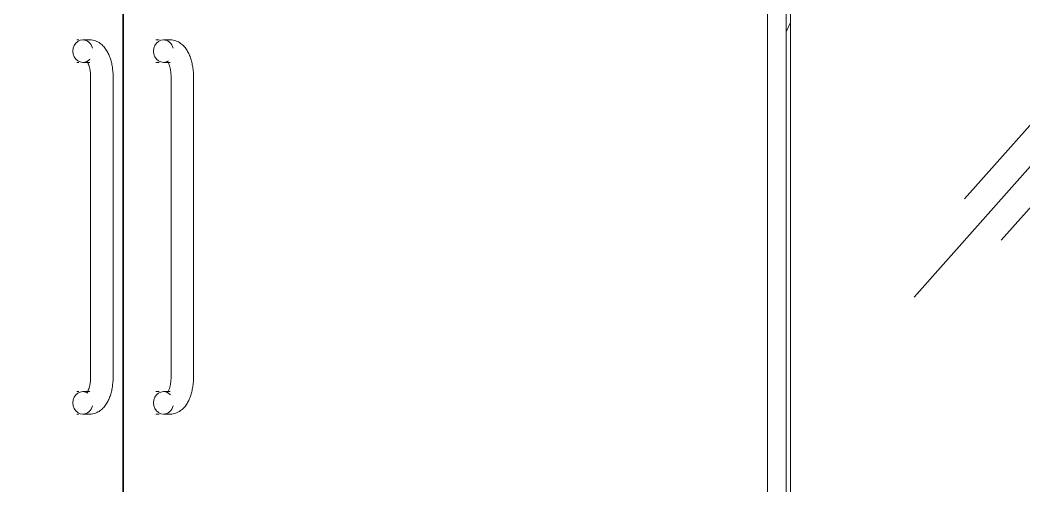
# Model space of a CAD drawing. Header units: millimetres. Extents: x -20608 to 106651, y -8981 to 93550.
# Drawn here: x 35833 to 37174, y 404 to 1027 of the extents above; entities that cross this region are included whole.
import ezdxf

# ---------------------------------------------------------------- set-up
doc = ezdxf.new("R2010")
doc.units = ezdxf.units.MM
for name, color, linetype, lineweight in [('A-DOOR-GLAZ', 152, 'Continuous', 5), ('CUA', 31, 'Continuous', 9), ('KINH', 152, 'Continuous', 5)]:
    doc.layers.add(name, color=color, linetype=linetype, lineweight=lineweight)

# ---------------------------------------------------------------- blocks, each defined once
blk = doc.blocks.new('System Panel - Glazed-773080-MẶT ĐỨNG 1-14')
at = {"layer": 'KINH'}
h = blk.add_hatch(dxfattribs=at)
h.set_pattern_fill('FP_5', color=256, style=0, pattern_type=2)
h.set_pattern_definition([(65.302, (60750.5, 1401.56), (0.008, 2032), [197.37, -2039.22]), (65.302, (60725.1, 1456.7), (0.008, 2032), [197.37, -2039.22]), (65.302, (60690.24, 1325.7), (0.008, 2032), [425.11, -1811.484]), (65.302, (60115, 2763), (0.008, 2032), [197.37, -2039.22]), (65.302, (60089.7, 2818.2), (0.008, 2032), [197.37, -2039.22]), (65.302, (60054.8, 2687.1), (0.008, 2032), [425.11, -1811.484])])
h.paths.add_polyline_path([(36861.7, 0), (36861.7, 2200), (36856.1, 2200), (36856.1, 0)], flags=0)
h = blk.add_hatch(dxfattribs=at)
h.set_pattern_fill('FP_4', color=256, style=0, pattern_type=2)
h.set_pattern_definition([(48.396, (16716.6, 1401.6), (-0.004, 2032), [239.81, -2477.68]), (48.396, (16667.6, 1456.7), (-0.004, 2032), [239.81, -2477.68]), (48.396, (16600.2, 1325.7), (-0.004, 2032), [516.51, -2200.97]), (48.396, (15489.6, 2763), (-0.004, 2032), [239.81, -2477.68]), (48.396, (15440.6, 2818.2), (-0.004, 2032), [239.81, -2477.68]), (48.396, (15373.3, 2687.1), (-0.004, 2032), [516.51, -2200.97])])
h.paths.add_polyline_path([(37216.8, 0), (37216.8, 2200), (36861.7, 2200), (36861.7, 0)], flags=0)
at = {"layer": 'KINH', "color": 7}
blk.add_line((36861.7, 2200), (36861.7, 0), dxfattribs=at)
blk = doc.blocks.new('CUA KINH BAN LE SAN MO 2 HUONG - Type 1-V145-MẶT ĐỨNG 1-14')
at = {"layer": 'CUA', "lineweight": 5}
h = blk.add_hatch(dxfattribs=at)
h.set_pattern_fill('FP_8', color=256, style=0, pattern_type=2)
h.set_pattern_definition([(48.396, (16713.5, 1401.6), (-213.39, 1791.69), [239.81, -2477.68]), (48.396, (16664.5, 1456.7), (-213.39, 1791.69), [239.81, -2477.68]), (48.396, (16597.2, 1325.7), (-213.39, 1791.69), [516.51, -2200.97]), (48.396, (15486.5, 2763), (-213.39, 1791.69), [239.81, -2477.68]), (48.396, (15437.6, 2818.2), (-213.39, 1791.69), [239.81, -2477.68]), (48.396, (15370.2, 2687.1), (-213.39, 1791.69), [516.51, -2200.97])])
h.paths.add_polyline_path([(35261.3, 5), (35970.2, 5), (35970.2, 2169), (35261.3, 2169), (35261.3, 2119), (35110.2, 2119), (35110.2, 55), (35261.3, 55)], flags=0)
h.paths.add_polyline_path([(35916.7, 502), (35908.9, 503.1), (35905.4, 507.5), (35903.6, 515), (35905.4, 522.5), (35910.3, 528), (35918.3, 527), (35914.6, 522.5), (35912.8, 515), (35914.6, 507.5), (35919.5, 502)], flags=0)
h.paths.add_polyline_path([(35939.5, 505.5), (35939.3, 509.8), (35945.3, 514.6), (35942.7, 509.2), (35941.5, 507.9)], flags=0)
h.paths.add_polyline_path([(35929, 967), (35927.2, 962.1), (35928.4, 967.1), (35928.9, 967)], flags=0)
h.paths.add_polyline_path([(35944.9, 522.8), (35947.1, 520.8), (35943.8, 519.3)], flags=0)
h.paths.add_polyline_path([(35935.8, 511.7), (35934.1, 515.4), (35925.1, 512.4), (35925.1, 513.3), (35927.2, 518.8), (35925.7, 519.4), (35927.2, 524.9), (35925.3, 526.1), (35929, 533.2), (35928.9, 550), (35927.2, 550), (35929, 950), (35931.1, 950), (35924.4, 981.6), (35919.5, 987.7), (35918.3, 990.4), (35921.7, 993.3), (35925.2, 987.6), (35929.9, 989), (35930.6, 994), (35933.1, 993.5), (35939.3, 980.8), (35939.3, 985.8), (35942.4, 985.4), (35944.8, 985), (35945.4, 984.9), (35949.1, 976.2), (35952.5, 970.2), (35953, 969.8), (35957.2, 950), (35955, 550), (35954.9, 550), (35953, 530.2), (35943.8, 525.9), (35942.4, 526.6), (35936.3, 512.9)], flags=0)
h.paths.add_polyline_path([(35932.6, 505.5), (35935.8, 511.7), (35937.7, 508.6), (35934.1, 506.4)], flags=0)
h.paths.add_polyline_path([(35921.7, 506.7), (35919, 511.1), (35924.4, 517.6), (35924.8, 515.5), (35922, 507.5)], flags=0)
h.paths.add_polyline_path([(35921, 515.5), (35918.3, 518.6), (35921, 518)], flags=0)
h.paths.add_polyline_path([(35916.7, 972), (35908.9, 973.1), (35905.4, 977.5), (35903.6, 985), (35905.4, 992.5), (35910.3, 998), (35918.3, 997), (35914.6, 992.5), (35912.8, 985), (35914.6, 977.5), (35919.5, 972)], flags=0)
h.paths.add_polyline_path([(35937.9, 976.7), (35937.4, 981.9), (35934.8, 980.8), (35936, 977.3), (35937.7, 976.8)], flags=0)
h = blk.add_hatch(dxfattribs=at)
h.set_pattern_fill('FP_6', color=256, style=0, pattern_type=2)
h.set_pattern_definition([(48.396, (16713.5, 1401.6), (-0.004, 2032), [239.81, -2477.68]), (48.396, (16664.5, 1456.7), (-0.004, 2032), [239.81, -2477.68]), (48.396, (16597.2, 1325.7), (-0.004, 2032), [516.51, -2200.97]), (48.396, (15486.5, 2763), (-0.004, 2032), [239.81, -2477.68]), (48.396, (15437.6, 2818.2), (-0.004, 2032), [239.81, -2477.68]), (48.396, (15370.2, 2687.1), (-0.004, 2032), [516.51, -2200.97])])
h.paths.add_polyline_path([(35971.1, 5), (36684.6, 5), (36684.6, 55), (36831.1, 55), (36831.1, 2119), (36684.6, 2119), (36684.6, 2169), (35971.1, 2169), (35971.1, 389.2)], flags=0)
h.paths.add_polyline_path([(36020.2, 502), (36017.7, 502), (36012.8, 507.5), (36011, 515), (36012.8, 522.5), (36017.7, 528), (36026.9, 528), (36022, 522.5), (36020.2, 515), (36022.5, 506.7), (36024.1, 502), (36020.7, 502)], flags=0)
h.paths.add_polyline_path([(36052.3, 522.8), (36054.5, 520.8), (36051.3, 519.3)], flags=0)
h.paths.add_polyline_path([(36043.2, 511.7), (36041.3, 515.2), (36032.7, 512.4), (36031.8, 512.3), (36029.1, 506.7), (36025.7, 509.6), (36031.8, 518.4), (36035, 523.6), (36036.2, 530), (36035.9, 550), (36034.7, 550), (36036.5, 950), (36038.6, 950), (36035.2, 981), (36034.7, 983.3), (36034.7, 987.3), (36037.3, 989), (36038.1, 994), (36040.6, 993.5), (36046.7, 980.8), (36046.7, 985.8), (36049.8, 985.4), (36052.2, 985), (36052.9, 984.9), (36056.6, 976.2), (36059.9, 970.2), (36060.5, 969.8), (36064.6, 950), (36062.5, 550), (36062.3, 550), (36060.5, 530.2), (36051.3, 525.9), (36049.8, 526.6), (36043.7, 512.9)], flags=0)
h.paths.add_polyline_path([(36046.1, 509.2), (36052.7, 514.6), (36050.1, 509.2), (36046.7, 506.5)], flags=0)
h.paths.add_polyline_path([(36040.1, 505.5), (36043.2, 511.7), (36045.1, 508.6), (36041.2, 506.2)], flags=0)
h.paths.add_polyline_path([(36033.6, 532.1), (36036.3, 534.5), (36034.7, 532.5)], flags=0)
h.paths.add_polyline_path([(36025.7, 972), (36017.7, 972), (36012.8, 977.5), (36011, 985), (36012.8, 992.5), (36017.7, 998), (36026.9, 998), (36022, 992.5), (36020.2, 985), (36022, 977.5), (36026.9, 972)], flags=0)
h.paths.add_polyline_path([(36045.3, 976.7), (36045.1, 981.7), (36042.2, 980.8), (36043.5, 977.3), (36045.1, 976.8)], flags=0)
h.paths.add_polyline_path([(36028.4, 984.5), (36025.7, 990.4), (36029.5, 992.5), (36032.5, 982), (36028.5, 984.4)], flags=0)
h.paths.add_polyline_path([(36028.5, 978.9), (36025.7, 983.3), (36028.4, 982)], flags=0)
at = {"layer": 'A-DOOR-GLAZ', "color": 7}
for p, q in [((35970.2, 5), (35970.2, 2169)), ((35971.1, 2169), (35971.1, 5)), ((36831.1, 55), (36831.1, 2119))]:
    blk.add_line(p, q, dxfattribs=at)
at = {"layer": 'CUA', "color": 7, "lineweight": 5}
for p, q in [((36856.1, 0), (36856.1, 2200)), ((35911.4, 1000), (35908.9, 1000)), ((35926.1, 1000), (35916.9, 1000)), ((36018.8, 1000), (36014.3, 1000)), ((36033.6, 1000), (36024.4, 1000)), ((35908.9, 970), (35911.4, 970)), ((35916.9, 970), (35926.1, 970)), ((36014.3, 970), (36018.8, 970)), ((36024.4, 970), (36033.6, 970)), ((35927.2, 950), (35927.2, 550)), ((35957.2, 550), (35957.2, 950)), ((36034.7, 950), (36034.7, 550)), ((36064.7, 550), (36064.7, 950)), ((35911.4, 530), (35908.9, 530)), ((35926.1, 530), (35916.9, 530)), ((36018.8, 530), (36014.3, 530)), ((36033.6, 530), (36024.4, 530)), ((35908.9, 500), (35911.4, 500)), ((35916.9, 500), (35926.1, 500)), ((36014.3, 500), (36018.8, 500)), ((36024.4, 500), (36033.6, 500))]:
    blk.add_line(p, q, dxfattribs=at)
at = {"layer": 'CUA', "color": 7, "lineweight": 5, "flags": 128}
for points in [[(35926.1, 1000), (35928.1, 999.9), (35930, 999.7), (35931.9, 999.3), (35933.7, 998.7), (35935.4, 998), (35937, 997.2), (35938.5, 996.4), (35940, 995.4), (35941.3, 994.4), (35942.5, 993.3), (35943.7, 992.1), (35944.8, 991), (35945.8, 989.8), (35946.8, 988.5), (35947.7, 987.3), (35948.5, 986), (35949.3, 984.6), (35950, 983.3), (35950.7, 981.9), (35951.4, 980.5), (35952, 979.1), (35952.5, 977.6), (35953.1, 976.2), (35953.6, 974.7), (35954.1, 973.2), (35954.5, 971.6), (35954.9, 970.1), (35955.3, 968.5), (35955.6, 966.9), (35955.9, 965.3), (35956.2, 963.7), (35956.4, 962.1), (35956.6, 960.4), (35956.8, 958.8), (35956.9, 957.1), (35957.1, 955.5), (35957.1, 953.8), (35957.2, 952.1), (35957.2, 950.5), (35957.2, 950)], [(36033.6, 1000), (36035.5, 999.9), (36037.4, 999.7), (36039.3, 999.3), (36041.1, 998.7), (36042.8, 998), (36044.4, 997.2), (36046, 996.4), (36047.4, 995.4), (36048.7, 994.4), (36050, 993.3), (36051.2, 992.1), (36052.2, 991), (36053.3, 989.8), (36054.2, 988.5), (36055.1, 987.3), (36055.9, 986), (36056.7, 984.6), (36057.5, 983.3), (36058.2, 981.9), (36058.8, 980.5), (36059.4, 979.1), (36060, 977.6), (36060.5, 976.2), (36061, 974.7), (36061.5, 973.2), (36061.9, 971.6), (36062.3, 970.1), (36062.7, 968.5), (36063, 966.9), (36063.3, 965.3), (36063.6, 963.7), (36063.8, 962.1), (36064.1, 960.4), (36064.2, 958.8), (36064.4, 957.1), (36064.5, 955.5), (36064.6, 953.8), (36064.6, 952.1), (36064.7, 950.5), (36064.7, 950)], [(35922.2, 971.2), (35922.3, 971.2), (35922.3, 971.1), (35922.5, 970.9), (35922.6, 970.7), (35922.8, 970.4), (35923, 970.1), (35923.3, 969.7), (35923.5, 969.2), (35923.8, 968.7), (35924.1, 968.1), (35924.3, 967.4), (35924.6, 966.7), (35924.9, 966), (35925.1, 965.2), (35925.4, 964.4), (35925.6, 963.5), (35925.8, 962.6), (35926, 961.7), (35926.2, 960.7), (35926.4, 959.7), (35926.6, 958.7), (35926.7, 957.6), (35926.9, 956.6), (35927, 955.5), (35927.1, 954.4), (35927.1, 953.3), (35927.2, 952.2), (35927.2, 951.1), (35927.2, 950)], [(36029.7, 971.2), (36029.7, 971.2), (36029.8, 971.1), (36029.9, 970.9), (36030.1, 970.7), (36030.3, 970.4), (36030.5, 970.1), (36030.7, 969.7), (36031, 969.2), (36031.2, 968.7), (36031.5, 968.1), (36031.8, 967.4), (36032, 966.7), (36032.3, 966), (36032.6, 965.2), (36032.8, 964.4), (36033, 963.5), (36033.3, 962.6), (36033.5, 961.7), (36033.7, 960.7), (36033.9, 959.7), (36034, 958.7), (36034.2, 957.6), (36034.3, 956.6), (36034.4, 955.5), (36034.5, 954.4), (36034.6, 953.3), (36034.6, 952.2), (36034.7, 951.1), (36034.7, 950)], [(35922.2, 528.8), (35922.3, 528.8), (35922.3, 528.9), (35922.5, 529.1), (35922.6, 529.3), (35922.8, 529.6), (35923, 529.9), (35923.3, 530.3), (35923.5, 530.8), (35923.8, 531.3), (35924.1, 531.9), (35924.3, 532.6), (35924.6, 533.3), (35924.9, 534), (35925.1, 534.8), (35925.4, 535.6), (35925.6, 536.5), (35925.8, 537.4), (35926, 538.3), (35926.2, 539.3), (35926.4, 540.3), (35926.6, 541.3), (35926.7, 542.4), (35926.9, 543.4), (35927, 544.5), (35927.1, 545.6), (35927.1, 546.7), (35927.2, 547.8), (35927.2, 548.9), (35927.2, 550)], [(35926.1, 500), (35928.1, 500.1), (35930, 500.3), (35931.9, 500.7), (35933.7, 501.3), (35935.4, 502), (35937, 502.8), (35938.5, 503.6), (35940, 504.6), (35941.3, 505.6), (35942.5, 506.7), (35943.7, 507.9), (35944.8, 509), (35945.8, 510.2), (35946.8, 511.5), (35947.7, 512.7), (35948.5, 514), (35949.3, 515.4), (35950, 516.7), (35950.7, 518.1), (35951.4, 519.5), (35952, 520.9), (35952.5, 522.4), (35953.1, 523.8), (35953.6, 525.3), (35954.1, 526.8), (35954.5, 528.4), (35954.9, 529.9), (35955.3, 531.5), (35955.6, 533.1), (35955.9, 534.7), (35956.2, 536.3), (35956.4, 537.9), (35956.6, 539.6), (35956.8, 541.2), (35956.9, 542.9), (35957.1, 544.5), (35957.1, 546.2), (35957.2, 547.9), (35957.2, 549.5), (35957.2, 550)], [(36029.7, 528.8), (36029.7, 528.8), (36029.8, 528.9), (36029.9, 529.1), (36030.1, 529.3), (36030.3, 529.6), (36030.5, 529.9), (36030.7, 530.3), (36031, 530.8), (36031.2, 531.3), (36031.5, 531.9), (36031.8, 532.6), (36032, 533.3), (36032.3, 534), (36032.6, 534.8), (36032.8, 535.6), (36033, 536.5), (36033.3, 537.4), (36033.5, 538.3), (36033.7, 539.3), (36033.9, 540.3), (36034, 541.3), (36034.2, 542.4), (36034.3, 543.4), (36034.4, 544.5), (36034.5, 545.6), (36034.6, 546.7), (36034.6, 547.8), (36034.7, 548.9), (36034.7, 550)], [(36033.6, 500), (36035.5, 500.1), (36037.4, 500.3), (36039.3, 500.7), (36041.1, 501.3), (36042.8, 502), (36044.4, 502.8), (36046, 503.6), (36047.4, 504.6), (36048.7, 505.6), (36050, 506.7), (36051.2, 507.9), (36052.2, 509), (36053.3, 510.2), (36054.2, 511.5), (36055.1, 512.7), (36055.9, 514), (36056.7, 515.4), (36057.5, 516.7), (36058.2, 518.1), (36058.8, 519.5), (36059.4, 520.9), (36060, 522.4), (36060.5, 523.8), (36061, 525.3), (36061.5, 526.8), (36061.9, 528.4), (36062.3, 529.9), (36062.7, 531.5), (36063, 533.1), (36063.3, 534.7), (36063.6, 536.3), (36063.8, 537.9), (36064.1, 539.6), (36064.2, 541.2), (36064.4, 542.9), (36064.5, 544.5), (36064.6, 546.2), (36064.6, 547.9), (36064.7, 549.5), (36064.7, 550)]]:
    blk.add_lwpolyline(points, dxfattribs=at)
at = {"layer": 'CUA', "color": 7, "lineweight": 5}
for centre, start_param, end_param in [((35916.9, 985), 0, 3.141593), ((35916.9, 985), 4.974188, 6.283185), ((36024.4, 985), 0, 3.141593), ((36024.4, 985), 4.974188, 6.283185), ((35916.9, 985), 3.141593, 3.926991), ((36024.4, 985), 3.141593, 3.665191), ((35916.9, 515), 0, 3.141593), ((35916.9, 515), 5.759587, 6.283185), ((36024.4, 515), 0, 3.141593), ((36024.4, 515), 5.497787, 6.283185), ((35916.9, 515), 3.141593, 4.45059), ((36024.4, 515), 3.141593, 4.45059)]:
    blk.add_ellipse(centre, major_axis=(0, 15), ratio=0.88797, start_param=start_param, end_param=end_param, dxfattribs=at)
blk = doc.blocks.new('ALC1807-ASCENT PLAZA-TANG 1_2_rvt-1-MẶT ĐỨNG 1-14')
at = {"color": 10, "lineweight": 9}
for name in ['CUA KINH BAN LE SAN MO 2 HUONG - Type 1-V145-MẶT ĐỨNG 1-14', 'System Panel - Glazed-773080-MẶT ĐỨNG 1-14']:
    blk.add_blockref(name, (0, 0), dxfattribs=at)

msp = doc.modelspace()

# ---------------------------------------------------------------- block references
at = {"lineweight": 5}
msp.add_blockref('ALC1807-ASCENT PLAZA-TANG 1_2_rvt-1-MẶT ĐỨNG 1-14', (0, 0), dxfattribs=at)

doc.saveas('drawing.dxf')
